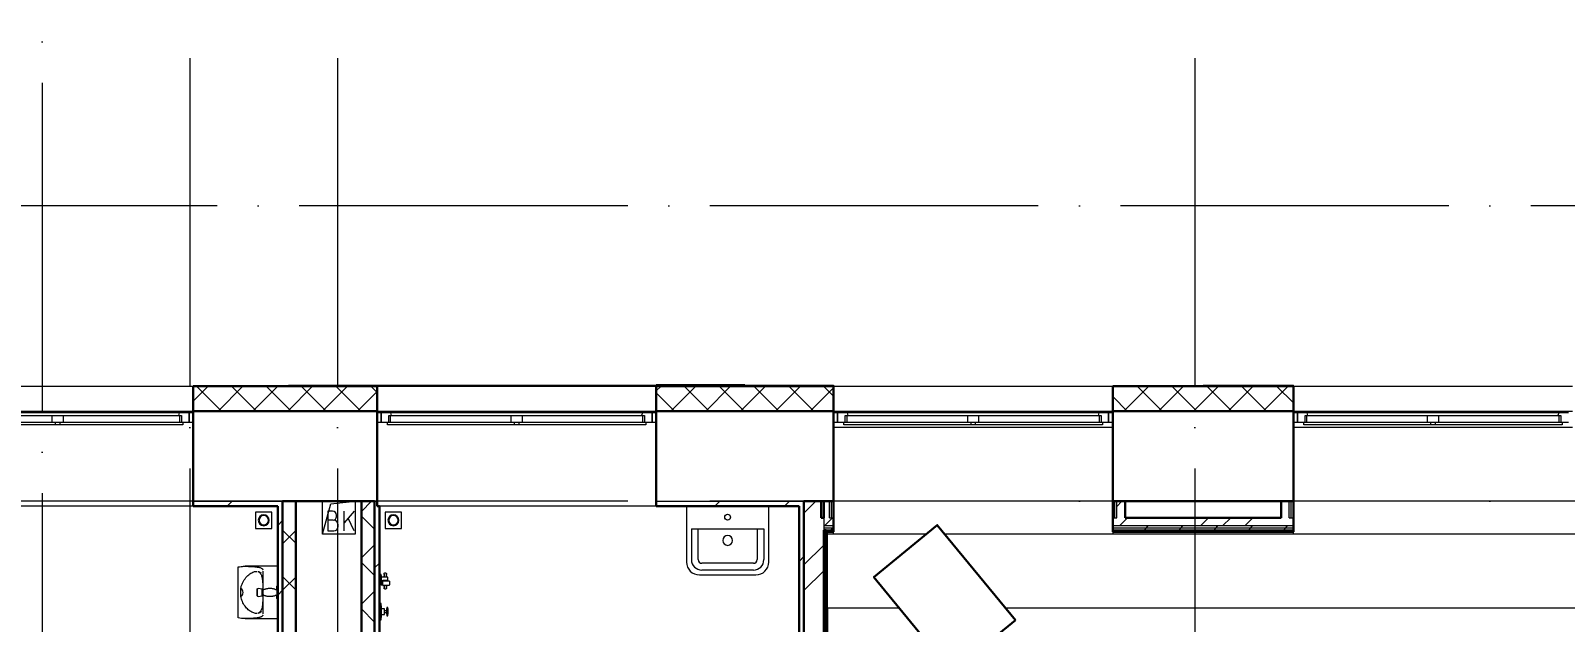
# Model space of a CAD drawing. Header units: millimetres. Extents: x -495897 to 1376592, y -28539 to 470976.
# Drawn here: x 148650 to 157996, y 355823 to 359426 of the extents above; entities that cross this region are included whole.
import ezdxf
from ezdxf.enums import TextEntityAlignment as Align

# ---------------------------------------------------------------- set-up
doc = ezdxf.new("R2010")
doc.units = ezdxf.units.MM
doc.set_wipeout_variables(frame=1)
doc.linetypes.add('ADSK_Линия сетки', pattern=[25, 20, -2.5, 0, -2.5])
for name, color, linetype, lineweight in [('_ Окна', 7, 'Continuous', 9), ('RC-Видеонаблюдение', 5, 'Continuous', 30), ('Обобщенные модели', 252, 'Continuous', 18), ('Ограждение', 252, 'Continuous', 9), ('Окна', 252, 'Continuous', 9), ('Оси', 252, 'Continuous', 9), ('Перекрытие', 252, 'Continuous', 18), ('Сантехника', 252, 'Continuous', 9), ('Стены внутренние', 7, 'Continuous', 18), ('Стены наружные', 7, 'Continuous', 18), ('Стены штриховка', 7, 'Continuous', 9)]:
    doc.layers.add(name, color=color, linetype=linetype, lineweight=lineweight)
doc.layers.add('RC-Позиционные_обозначения', color=7, linetype='Continuous')
doc.styles.add('RubezhCAD', font='', dxfattribs={"oblique": 10})
doc.styles.get("Standard").update_dxf_attribs({"font": ''})
doc.styles.get('RubezhCAD').set_extended_font_data('GOST type A')
doc.styles.get('Standard').set_extended_font_data('GOST type B')

# ---------------------------------------------------------------- blocks, each defined once
blk = doc.blocks.new('RC-UGO-CAM-01')
blk.add_attdef('PSTN', text='', height=2.5).set_placement((4.626, 3.284), align=Align.BOTTOM_LEFT)
at = {"color": 1}
blk.add_wipeout([(3.743, 0), (6.243, 2.499), (6.243, -2.499)], dxfattribs=at)
blk.add_line((6.243, 2.499), (6.243, -2.499), dxfattribs=at)
blk.add_wipeout([(-3.743, -2.499), (-3.741, 2.497), (3.743, 2.499), (3.743, -2.499)], dxfattribs=at)
for q in [(6.243, 2.499), (6.243, -2.499)]:
    blk.add_line((3.743, 0), q, dxfattribs=at)
blk.add_lwpolyline([(3.743, -2.499), (3.743, 2.499), (-3.743, 2.499), (-3.743, -2.499), (3.743, -2.499)], close=True, dxfattribs=at)
blk = doc.blocks.new('2 этаж')
at = {"color": 251, "lineweight": 18, "true_color": 0x636466}
for p, q in [((151183.5, -4039.3), (151183.5, -3839.3)), ((151183.5, -4039.3), (151233.7, -3854.4)), ((151245.8, -3899.7), (151215.8, -3899.7)), ((151215.8, -3899.7), (151215.8, -4019.7)), ((151233.7, -3854.4), (151383.5, -3839.3)), ((151269.1, -3933), (151269.1, -3923)), ((151375.8, -3899.7), (151315.8, -3971.2)), ((151315.8, -4019.7), (151315.8, -3899.7)), ((151383.5, -3839.3), (151383.5, -4039.3)), ((151249.1, -3953), (151215.8, -3953)), ((151279.1, -3993), (151279.1, -3983)), ((151375.8, -4019.7), (151339.8, -3942.6)), ((151383.5, -4039.3), (151183.5, -4039.3)), ((151215.8, -4019.7), (151252.5, -4019.7))]:
    blk.add_line(p, q, dxfattribs=at)
for centre, radius, start, end in [((151245.8, -3923), 23.3, 0, 90), ((151249.1, -3933), 20, 270, 0), ((151249.1, -3983), 30, 0, 90), ((151252.5, -3993), 26.7, 270, 0)]:
    blk.add_arc(centre, radius, start, end, dxfattribs=at)
at = {"layer": '_ Окна', "color": 251, "lineweight": 18, "true_color": 0x636466}
for p, q in [((150312, -3299.3), (150307.4, -3316.3)), ((150371.4, -3299.3), (150312, -3299.3)), ((150313.4, -3316.3), (150325.4, -3316.3)), ((150325.4, -3316.3), (150325.4, -3357.3)), ((150333.4, -3357.3), (150371.4, -3357.3)), ((150371.4, -3357.3), (150371.4, -3299.3)), ((151600.5, -3299.3), (151541, -3299.3)), ((151541, -3299.3), (151541, -3357.3)), ((151541, -3357.3), (151579, -3357.3)), ((151587, -3357.3), (151587, -3316.3)), ((151587, -3316.3), (151599, -3316.3)), ((151605, -3316.3), (151600.5, -3299.3)), ((153131.6, -3299.3), (153127, -3316.3)), ((153191, -3299.3), (153131.6, -3299.3)), ((153133, -3316.3), (153145, -3316.3)), ((153145, -3316.3), (153145, -3357.3)), ((153153, -3357.3), (153191, -3357.3)), ((153191, -3357.3), (153191, -3299.3)), ((154380.5, -3299.3), (154321, -3299.3)), ((154321, -3299.3), (154321, -3357.3)), ((154321, -3357.3), (154359, -3357.3)), ((154367, -3357.3), (154367, -3316.3)), ((154367, -3316.3), (154379, -3316.3)), ((154385, -3316.3), (154380.5, -3299.3)), ((155911.6, -3299.3), (155907, -3316.3)), ((155971, -3299.3), (155911.6, -3299.3)), ((155913, -3316.3), (155925, -3316.3)), ((155925, -3316.3), (155925, -3357.3)), ((155933, -3357.3), (155971, -3357.3)), ((155971, -3357.3), (155971, -3299.3)), ((157180.5, -3299.3), (157121, -3299.3)), ((157121, -3299.3), (157121, -3357.3)), ((157121, -3357.3), (157159, -3357.3)), ((157167, -3357.3), (157167, -3316.3)), ((157167, -3316.3), (157179, -3316.3)), ((157185, -3316.3), (157180.5, -3299.3)), ((158711.6, -3299.3), (158707, -3316.3)), ((158771, -3299.3), (158711.6, -3299.3)), ((158713, -3316.3), (158725, -3316.3)), ((158725, -3316.3), (158725, -3357.3)), ((158733, -3357.3), (158771, -3357.3))]:
    blk.add_line(p, q, dxfattribs=at)
at = {"layer": '_ Окна', "color": 251, "true_color": 0x636466}
for p, q in [((150396.4, -3299.3), (150371.4, -3299.3)), ((150371.4, -3299.3), (150371.4, -3357.3)), ((150371.4, -3357.3), (150396.4, -3357.3)), ((151541, -3299.3), (151516, -3299.3)), ((151516, -3357.3), (151541, -3357.3)), ((151541, -3357.3), (151541, -3299.3)), ((153216, -3299.3), (153191, -3299.3)), ((153191, -3299.3), (153191, -3357.3)), ((153191, -3357.3), (153216, -3357.3)), ((154321, -3299.3), (154296, -3299.3)), ((154296, -3357.3), (154321, -3357.3)), ((154321, -3357.3), (154321, -3299.3)), ((155996, -3299.3), (155971, -3299.3)), ((155971, -3299.3), (155971, -3357.3)), ((155971, -3357.3), (155996, -3357.3)), ((157121, -3299.3), (157096, -3299.3)), ((157096, -3357.3), (157121, -3357.3)), ((157121, -3357.3), (157121, -3299.3))]:
    blk.add_line(p, q, dxfattribs=at)
at = {"layer": 'Обобщенные модели', "color": 251, "true_color": 0x636466}
for p, q in [((153401, -3869.3), (153401, -4209.3)), ((153901, -4209.3), (153901, -3869.3)), ((153430.4, -4007.2), (153430.4, -4194.4)), ((153430.4, -4007.2), (153871.6, -4007.2)), ((153471.7, -4194.4), (153471.7, -4007.2)), ((153830.3, -4007.2), (153830.3, -4194.4)), ((153871.6, -4007.2), (153871.6, -4194.4)), ((153479, -4287.2), (153651.1, -4287.2)), ((153808, -4216.7), (153494, -4216.7)), ((153808, -4258), (153494, -4258)), ((153651.1, -4287.2), (153823, -4287.2))]:
    blk.add_line(p, q, dxfattribs=at)
blk.add_circle((153651, -3935.5), 17.5, dxfattribs=at)
for centre, radius, start, end in [((153651.4, -4077.4), 30, 0, 180), ((153651.4, -4077.4), 30, 180, 0), ((153494, -4194.4), 63.6, 180, 270), ((153494, -4194.4), 22.3, 180, 270), ((153808, -4194.4), 63.6, 270, 0), ((153808, -4194.4), 22.3, 270, 0), ((153479, -4209.3), 78, 180, 270), ((153823, -4209.3), 78, 270, 0)]:
    blk.add_arc(centre, radius, start, end, dxfattribs=at)
at = {"layer": 'Ограждение', "color": 251, "true_color": 0x636466}
for p, q in [((155996, -3389.3), (154296, -3389.3)), ((158796, -3389.3), (157096, -3389.3)), ((155996, -3839.3), (154296, -3839.3)), ((158796, -3839.3), (157096, -3839.3)), ((161861, -4039.3), (154256, -4039.3)), ((161861, -4039.3), (154256, -4039.3)), ((154296, -4039.3), (154296, -4024.3)), ((155996, -4039.3), (154296, -4039.3)), ((155996, -4024.3), (155996, -4039.3)), ((157096, -4039.3), (157096, -4024.3)), ((158796, -4039.3), (157096, -4039.3)), ((161861, -4489.3), (154256, -4489.3)), ((154261, -9574.3), (154261, -4489.3))]:
    blk.add_line(p, q, dxfattribs=at)
at = {"layer": 'Окна', "color": 251, "true_color": 0x636466}
for p, q in [((148809.4, -3357.3), (149556.4, -3357.3)), ((148829.4, -3316.3), (149536.4, -3316.3)), ((150312, -3299.3), (148830.9, -3299.3)), ((149536.4, -3316.3), (149606.4, -3316.3)), ((149536.4, -3316.3), (149536.4, -3357.3)), ((149556.4, -3357.3), (149586.4, -3357.3)), ((149556.4, -3357.3), (149556.4, -3374.3)), ((149586.4, -3357.3), (150333.4, -3357.3)), ((149586.4, -3374.3), (149586.4, -3357.3)), ((149606.4, -3316.3), (150313.4, -3316.3)), ((149606.4, -3357.3), (149606.4, -3316.3)), ((150313.4, -3316.3), (150313.4, -3357.3)), ((150333.4, -3357.3), (150333.4, -3374.3)), ((151579, -3357.3), (152351, -3357.3)), ((151579, -3374.3), (151579, -3357.3)), ((151599, -3316.3), (152331, -3316.3)), ((151599, -3357.3), (151599, -3316.3)), ((153131.6, -3299.3), (151600.5, -3299.3)), ((152331, -3316.3), (152401, -3316.3)), ((152331, -3316.3), (152331, -3357.3)), ((152351, -3357.3), (152381, -3357.3)), ((152351, -3357.3), (152351, -3374.3)), ((152381, -3357.3), (153153, -3357.3)), ((152381, -3374.3), (152381, -3357.3)), ((152401, -3316.3), (153133, -3316.3)), ((152401, -3357.3), (152401, -3316.3)), ((153133, -3316.3), (153133, -3357.3)), ((153153, -3357.3), (153153, -3374.3)), ((154359, -3357.3), (155131, -3357.3)), ((154359, -3374.3), (154359, -3357.3)), ((154379, -3316.3), (155111, -3316.3)), ((154379, -3357.3), (154379, -3316.3)), ((155911.6, -3299.3), (154380.5, -3299.3)), ((155111, -3316.3), (155181, -3316.3)), ((155111, -3316.3), (155111, -3357.3)), ((155131, -3357.3), (155161, -3357.3)), ((155131, -3357.3), (155131, -3374.3)), ((155161, -3357.3), (155933, -3357.3)), ((155161, -3374.3), (155161, -3357.3)), ((155181, -3316.3), (155913, -3316.3)), ((155181, -3357.3), (155181, -3316.3)), ((155913, -3316.3), (155913, -3357.3)), ((155933, -3357.3), (155933, -3374.3)), ((157159, -3357.3), (157931, -3357.3)), ((157159, -3374.3), (157159, -3357.3)), ((157179, -3316.3), (157911, -3316.3)), ((157179, -3357.3), (157179, -3316.3)), ((158711.6, -3299.3), (157180.5, -3299.3)), ((157911, -3316.3), (157981, -3316.3)), ((157911, -3316.3), (157911, -3357.3)), ((157931, -3357.3), (157961, -3357.3)), ((157931, -3357.3), (157931, -3374.3)), ((157961, -3357.3), (158733, -3357.3)), ((157961, -3374.3), (157961, -3357.3)), ((157981, -3316.3), (158713, -3316.3)), ((157981, -3357.3), (157981, -3316.3)), ((158713, -3316.3), (158713, -3357.3)), ((158733, -3357.3), (158733, -3374.3)), ((149556.4, -3374.3), (148809.4, -3374.3)), ((149586.4, -3374.3), (149556.4, -3374.3)), ((150333.4, -3374.3), (149586.4, -3374.3)), ((152351, -3374.3), (151579, -3374.3)), ((152381, -3374.3), (152351, -3374.3)), ((153153, -3374.3), (152381, -3374.3)), ((155131, -3374.3), (154359, -3374.3)), ((155161, -3374.3), (155131, -3374.3)), ((155933, -3374.3), (155161, -3374.3)), ((157931, -3374.3), (157159, -3374.3)), ((157961, -3374.3), (157931, -3374.3)), ((158733, -3374.3), (157961, -3374.3))]:
    blk.add_line(p, q, dxfattribs=at)
at = {"layer": 'Оси', "color": 251, "linetype": 'ADSK_Линия сетки', "ltscale": 100, "true_color": 0x636466}
for p, q in [((149476, 33711.4), (149476, -32265.4)), ((150376, -1139.3), (150376, -30995.4)), ((151276, -1139.3), (151276, -30995.4)), ((156496, -1139.3), (156496, -32265.4)), ((170543.3, -2039.3), (93565.9, -2039.3)), ((170543.3, -3839.3), (93565.9, -3839.3))]:
    blk.add_line(p, q, dxfattribs=at)
at = {"layer": 'Перекрытие', "color": 251, "ltscale": 100, "true_color": 0x636466}
for p, q in [((151183.5, -4039.3), (151183.5, -3839.3)), ((151383.5, -3839.3), (151383.5, -4039.3)), ((151383.5, -4039.3), (151183.5, -4039.3))]:
    blk.add_line(p, q, dxfattribs=at)
at = {"layer": 'Сантехника', "color": 251, "true_color": 0x636466}
for p, q in [((150776, -3904.3), (150776, -4004.3)), ((150876, -3904.3), (150776, -3904.3)), ((150876, -4004.3), (150876, -3904.3)), ((151666, -3904.3), (151566, -3904.3)), ((151566, -3904.3), (151566, -4004.3)), ((151666, -4004.3), (151666, -3904.3)), ((150776, -4004.3), (150876, -4004.3)), ((151566, -4004.3), (151666, -4004.3)), ((150671, -4549.8), (150671, -4238.7)), ((150911, -4234.8), (150713.9, -4234.8)), ((150820.8, -4284.3), (150820.8, -4385.6)), ((151541, -4285.3), (151531, -4285.3)), ((151541, -4285.9), (151541, -4285.3)), ((151541, -4290.3), (151541, -4285.3)), ((151541, -4290.3), (151541, -4324.7)), ((150685.8, -4394.3), (150685.8, -4370.7)), ((150816, -4374.3), (150792.3, -4370.1)), ((150816, -4394.3), (150816, -4374.3)), ((150821, -4384.3), (150816, -4384.3)), ((150820.6, -4370.4), (150820.6, -4385.6)), ((150821, -4379.3), (150821, -4394.3)), ((151531, -4337.3), (151541, -4337.3)), ((151580, -4301.3), (151541, -4301.3)), ((151541, -4321.3), (151580, -4321.3)), ((151541, -4324.7), (151548, -4324.7)), ((151541, -4349.7), (151541, -4324.7)), ((151548, -4349.7), (151541, -4349.7)), ((151548, -4324.7), (151551, -4324.7)), ((151548, -4324.7), (151548, -4349.7)), ((151551, -4349.7), (151548, -4349.7)), ((151551, -4321.3), (151551, -4324.7)), ((151581, -4321.3), (151551, -4321.3)), ((151591, -4324.7), (151551, -4324.7)), ((151551, -4325.4), (151551, -4325.7)), ((151551, -4348.7), (151551, -4325.7)), ((151551, -4348.7), (151551, -4325.7)), ((151551, -4348.7), (151551, -4349)), ((151551, -4349.7), (151551, -4351.3)), ((151551, -4349.7), (151591, -4349.7)), ((151551, -4351.3), (151558.5, -4351.3)), ((151558.5, -4351.3), (151558.5, -4348.7)), ((151573.5, -4348.7), (151573.5, -4351.3)), ((151573.5, -4351), (151573.5, -4351.9)), ((151573.5, -4351.3), (151581, -4351.3)), ((151581, -4320.3), (151581, -4302.3)), ((151581, -4325.7), (151581, -4321.3)), ((151581, -4351.3), (151581, -4348.7)), ((151591, -4324.8), (151591, -4324.7)), ((151591, -4325.7), (151591, -4324.7)), ((151591, -4325.7), (151591, -4348.7)), ((151591, -4349.7), (151591, -4348.7)), ((151591, -4349.7), (151591, -4349.6)), ((150685.8, -4417.8), (150685.8, -4394.3)), ((150792.3, -4418.4), (150816, -4414.3)), ((150816, -4414.3), (150816, -4394.3)), ((150816, -4404.3), (150821, -4404.3)), ((150820.6, -4402.9), (150820.6, -4418.1)), ((150820.8, -4402.9), (150820.8, -4504.3)), ((150821, -4394.3), (150821, -4409.3)), ((151541, -4461.3), (151531, -4461.3)), ((151541, -4461.8), (151541, -4461.3)), ((151541, -4476.3), (151541, -4461.3)), ((151541, -4476.3), (151541, -4546.3)), ((150713.9, -4553.7), (150911, -4553.7)), ((151531, -4561.3), (151541, -4561.3)), ((151561, -4493.8), (151541, -4493.8)), ((151541, -4528.8), (151561, -4528.8)), ((151541, -4561.3), (151541, -4546.3)), ((151541, -4561.3), (151541, -4560.7)), ((151561, -4528.8), (151561, -4493.8)), ((151576, -4506.3), (151561, -4506.3)), ((151561, -4516.3), (151576, -4516.3)), ((151581, -4486.3), (151576, -4486.3)), ((151576, -4486.3), (151576, -4491.3)), ((151576, -4486.3), (151576, -4488.8)), ((151576, -4527.3), (151576, -4491.3)), ((151576, -4527.3), (151576, -4536.3)), ((151576, -4535), (151576, -4536.3)), ((151576, -4536.3), (151581, -4536.3)), ((151581, -4488.8), (151581, -4486.3)), ((151581, -4491.3), (151581, -4486.3)), ((151581, -4491.3), (151581, -4527.3)), ((151581, -4536.3), (151581, -4527.3)), ((151581, -4536.3), (151581, -4535))]:
    blk.add_line(p, q, dxfattribs=at)
at = {"layer": 'Сантехника', "color": 251, "true_color": 0x636466, "flags": 128}
for points in [[(150812.4, -4277.4), (150807.2, -4274.6), (150801.8, -4272.1), (150796.3, -4269.7), (150792.3, -4268.2)], [(151558.5, -4282), (151558.5, -4281.7), (151558.5, -4281.4), (151558.6, -4281.1), (151558.6, -4280.8), (151558.7, -4280.5), (151558.7, -4280.2), (151558.8, -4279.9), (151558.9, -4279.6), (151559, -4279.3), (151559.1, -4279), (151559.2, -4278.8), (151559.4, -4278.5), (151559.5, -4278.2), (151559.7, -4278), (151559.8, -4277.7), (151560, -4277.5), (151560.2, -4277.2), (151560.4, -4277), (151560.6, -4276.8), (151560.8, -4276.6), (151561, -4276.4), (151561.2, -4276.2), (151561.5, -4276), (151561.7, -4275.8), (151562, -4275.7), (151562.2, -4275.5), (151562.5, -4275.3), (151562.7, -4275.2), (151563, -4275.1), (151563.3, -4275), (151563.6, -4274.9), (151563.9, -4274.8), (151564.1, -4274.7), (151564.4, -4274.6), (151564.7, -4274.6), (151565, -4274.5), (151565.3, -4274.5), (151565.6, -4274.5), (151565.9, -4274.5), (151566.2, -4274.5), (151566.5, -4274.5), (151566.8, -4274.5), (151567.1, -4274.5), (151567.4, -4274.6), (151567.7, -4274.7), (151568, -4274.7), (151568.3, -4274.8), (151568.6, -4274.9), (151568.9, -4275), (151569.1, -4275.1), (151569.4, -4275.3), (151569.7, -4275.4), (151569.9, -4275.6), (151570.2, -4275.7), (151570.4, -4275.9), (151570.7, -4276.1), (151570.9, -4276.3), (151571.1, -4276.5), (151571.3, -4276.7), (151571.5, -4276.9), (151571.7, -4277.1), (151571.9, -4277.4), (151572.1, -4277.6), (151572.3, -4277.8), (151572.4, -4278.1), (151572.6, -4278.4), (151572.7, -4278.6), (151572.8, -4278.9), (151573, -4279.2), (151573.1, -4279.5), (151573.2, -4279.7), (151573.3, -4280), (151573.3, -4280.3), (151573.4, -4280.6), (151573.4, -4280.9), (151573.5, -4281.2), (151573.5, -4281.5), (151573.5, -4281.8), (151573.5, -4282)], [(151558.5, -4282), (151558.5, -4282), (151558.5, -4282.1), (151558.5, -4282.3), (151558.5, -4282.6), (151558.5, -4283), (151558.5, -4283.4), (151558.5, -4283.9), (151558.5, -4284.5), (151558.5, -4285.2), (151558.5, -4285.9), (151558.5, -4286.7), (151558.5, -4287.6), (151558.5, -4288.6), (151558.5, -4289.6), (151558.5, -4290.7), (151558.5, -4291.9), (151558.5, -4293.1), (151558.5, -4294.4), (151558.5, -4295.7), (151558.5, -4296.6)], [(151558.5, -4285.7), (151558.5, -4285), (151558.5, -4284.4), (151558.5, -4283.9), (151558.5, -4283.4), (151558.5, -4283), (151558.5, -4282.7), (151558.5, -4282.4), (151558.5, -4282.2), (151558.5, -4282), (151558.5, -4282), (151558.5, -4282)], [(151558.5, -4300.8), (151558.5, -4299.4), (151558.5, -4298), (151558.5, -4296.7), (151558.5, -4295.5), (151558.5, -4294.2), (151558.5, -4293.1)], [(151558.5, -4300.1), (151558.5, -4298.8), (151558.5, -4297.5), (151558.5, -4296.6)], [(151573.5, -4296.6), (151573.5, -4295.2), (151573.5, -4293.9), (151573.5, -4292.6), (151573.5, -4291.4), (151573.5, -4290.3), (151573.5, -4289.2), (151573.5, -4288.2), (151573.5, -4287.3), (151573.5, -4286.4), (151573.5, -4285.6), (151573.5, -4284.9), (151573.5, -4284.3), (151573.5, -4283.7), (151573.5, -4283.2), (151573.5, -4282.8), (151573.5, -4282.5), (151573.5, -4282.2), (151573.5, -4282.1), (151573.5, -4282), (151573.5, -4282)], [(151573.5, -4282), (151573.5, -4282), (151573.5, -4282.1), (151573.5, -4282.3), (151573.5, -4282.5), (151573.5, -4282.8), (151573.5, -4283.2), (151573.5, -4283.6), (151573.5, -4284.1), (151573.5, -4284.7), (151573.5, -4285.3)], [(151573.5, -4293.6), (151573.5, -4294.8), (151573.5, -4296), (151573.5, -4297.3), (151573.5, -4298.6), (151573.5, -4300), (151573.5, -4301.3)], [(151573.5, -4296.6), (151573.5, -4298), (151573.5, -4299.3), (151573.5, -4300.6)], [(150786.5, -4375), (150786.5, -4374.8), (150786.5, -4374.6), (150786.5, -4374.4), (150786.5, -4374.2), (150786.6, -4374), (150786.6, -4373.8), (150786.7, -4373.6), (150786.7, -4373.4), (150786.8, -4373.2), (150786.9, -4373.1), (150786.9, -4372.9), (150787, -4372.7), (150787.1, -4372.5), (150787.2, -4372.3), (150787.3, -4372.2), (150787.5, -4372), (150787.6, -4371.9), (150787.7, -4371.7), (150787.8, -4371.6), (150788, -4371.4), (150788.1, -4371.3), (150788.3, -4371.1), (150788.4, -4371), (150788.6, -4370.9), (150788.8, -4370.8), (150788.9, -4370.7), (150789.1, -4370.6), (150789.3, -4370.5), (150789.5, -4370.4), (150789.7, -4370.3), (150789.8, -4370.3), (150790, -4370.2), (150790.2, -4370.2), (150790.4, -4370.1), (150790.6, -4370.1), (150790.8, -4370), (150791, -4370), (150791.2, -4370), (150791.4, -4370), (150791.6, -4370), (150791.8, -4370), (150792, -4370), (150792.2, -4370.1), (150792.3, -4370.1)], [(150786.5, -4394.3), (150786.5, -4393.5), (150786.5, -4392.7), (150786.5, -4391.9), (150786.5, -4391.2), (150786.5, -4390.4), (150786.5, -4389.7), (150786.5, -4388.9), (150786.5, -4388.2), (150786.5, -4387.5), (150786.5, -4386.8), (150786.5, -4386.1), (150786.5, -4385.4), (150786.5, -4384.7), (150786.5, -4384), (150786.5, -4383.4), (150786.5, -4382.8), (150786.5, -4382.1), (150786.5, -4381.6), (150786.5, -4381), (150786.5, -4380.4), (150786.5, -4379.9), (150786.5, -4379.4), (150786.5, -4378.9), (150786.5, -4378.5), (150786.5, -4378.1), (150786.5, -4377.7), (150786.5, -4377.3), (150786.5, -4376.9), (150786.5, -4376.6), (150786.5, -4376.3), (150786.5, -4376), (150786.5, -4375.8), (150786.5, -4375.6), (150786.5, -4375.4), (150786.5, -4375.3), (150786.5, -4375.2), (150786.5, -4375.1), (150786.5, -4375), (150786.5, -4375)], [(150786.5, -4375), (150786.5, -4375), (150786.5, -4375.1), (150786.5, -4375.1), (150786.5, -4375.2), (150786.5, -4375.4), (150786.5, -4375.6), (150786.5, -4375.8), (150786.5, -4376), (150786.5, -4376.2), (150786.5, -4376.5), (150786.5, -4376.8), (150786.5, -4377.2), (150786.5, -4377.5), (150786.5, -4377.9), (150786.5, -4378.4), (150786.5, -4378.8), (150786.5, -4379.3), (150786.5, -4379.8), (150786.5, -4380.3), (150786.5, -4380.8), (150786.5, -4381.4), (150786.5, -4382), (150786.5, -4382.6), (150786.5, -4383.2), (150786.5, -4383.9), (150786.5, -4384.5), (150786.5, -4385.2), (150786.5, -4385.9), (150786.5, -4386.6), (150786.5, -4387.3), (150786.5, -4388), (150786.5, -4388.7), (150786.5, -4389.5), (150786.5, -4390.2), (150786.5, -4391), (150786.5, -4391.7), (150786.5, -4392.5), (150786.5, -4393.3), (150786.5, -4394), (150786.5, -4394.3)], [(150821, -4379.3), (150824.2, -4377.6), (150827.5, -4376.1), (150830.8, -4374.7), (150834.2, -4373.5), (150837.6, -4372.4), (150841.1, -4371.4), (150844.6, -4370.6), (150848.1, -4369.9), (150851.7, -4369.4), (150855.3, -4369), (150858.8, -4368.7), (150862.4, -4368.6), (150866, -4368.6), (150869.6, -4368.8), (150873.2, -4369.1), (150876.8, -4369.6), (150880.3, -4370.2), (150883.9, -4370.9), (150887.4, -4371.8), (150890.8, -4372.8), (150894.2, -4374), (150897.6, -4375.3), (150900.9, -4376.7), (150904.1, -4378.3), (150906, -4379.3)], [(150906, -4359.3), (150906, -4359.1), (150906, -4358.9), (150906, -4358.7), (150906.1, -4358.5), (150906.1, -4358.3), (150906.1, -4358.1), (150906.2, -4357.9), (150906.3, -4357.7), (150906.3, -4357.5), (150906.4, -4357.3), (150906.5, -4357.1), (150906.6, -4356.9), (150906.7, -4356.8), (150906.8, -4356.6), (150906.9, -4356.4), (150907, -4356.3), (150907.1, -4356.1), (150907.2, -4356), (150907.4, -4355.8), (150907.5, -4355.7), (150907.7, -4355.5), (150907.8, -4355.4), (150908, -4355.3), (150908.1, -4355.2), (150908.3, -4355), (150908.5, -4354.9), (150908.6, -4354.8), (150908.8, -4354.8), (150909, -4354.7), (150909.2, -4354.6), (150909.4, -4354.5), (150909.6, -4354.5), (150909.8, -4354.4), (150910, -4354.4), (150910.2, -4354.3), (150910.4, -4354.3), (150910.6, -4354.3), (150910.8, -4354.3), (150911, -4354.3), (150911, -4354.3)], [(150906, -4378.1), (150906, -4376.9), (150906, -4375.7), (150906, -4374.5), (150906, -4373.4), (150906, -4372.2), (150906, -4371.2), (150906, -4370.1), (150906, -4369.1), (150906, -4368.2), (150906, -4367.3), (150906, -4366.4), (150906, -4365.6), (150906, -4364.8), (150906, -4364.1), (150906, -4363.4), (150906, -4362.7), (150906, -4362.2), (150906, -4361.6), (150906, -4361.2), (150906, -4360.7), (150906, -4360.3), (150906, -4360), (150906, -4359.8), (150906, -4359.6), (150906, -4359.4), (150906, -4359.3), (150906, -4359.3)], [(150906, -4359.3), (150906, -4359.3), (150906, -4359.4), (150906, -4359.5), (150906, -4359.7), (150906, -4360), (150906, -4360.3), (150906, -4360.6), (150906, -4361), (150906, -4361.5), (150906, -4362), (150906, -4362.6), (150906, -4363.2), (150906, -4363.9), (150906, -4364.6), (150906, -4365.4), (150906, -4366.2), (150906, -4367), (150906, -4367.9), (150906, -4368.9), (150906, -4369.9), (150906, -4370.9), (150906, -4372), (150906, -4373), (150906, -4374.2), (150906, -4375.3), (150906, -4376.5), (150906, -4377.8), (150906, -4379), (150906, -4380.3), (150906, -4381.6), (150906, -4382.9), (150906, -4384.2), (150906, -4385.6), (150906, -4386.9), (150906, -4388.3), (150906, -4389.7), (150906, -4391.1), (150906, -4392.5), (150906, -4393.9), (150906, -4394.3)], [(151558.5, -4351.9), (151558.5, -4353.3), (151558.5, -4354.6), (151558.5, -4355.9), (151558.5, -4357.1), (151558.5, -4358.2), (151558.5, -4359.3), (151558.5, -4360.3), (151558.5, -4361.2), (151558.5, -4362.1), (151558.5, -4362.9), (151558.5, -4363.6), (151558.5, -4364.2), (151558.5, -4364.8), (151558.5, -4365.3), (151558.5, -4365.7), (151558.5, -4366), (151558.5, -4366.3), (151558.5, -4366.4), (151558.5, -4366.5), (151558.5, -4366.5)], [(151558.5, -4366.5), (151558.5, -4366.5), (151558.5, -4366.4), (151558.5, -4366.2), (151558.5, -4366), (151558.5, -4365.7), (151558.5, -4365.3), (151558.5, -4364.9), (151558.5, -4364.4), (151558.5, -4363.8), (151558.5, -4363.2)], [(151573.5, -4366.5), (151573.5, -4366.8), (151573.5, -4367.1), (151573.5, -4367.4), (151573.4, -4367.7), (151573.4, -4368), (151573.3, -4368.3), (151573.2, -4368.6), (151573.1, -4368.9), (151573, -4369.2), (151572.9, -4369.5), (151572.8, -4369.7), (151572.7, -4370), (151572.5, -4370.3), (151572.4, -4370.5), (151572.2, -4370.8), (151572, -4371), (151571.8, -4371.3), (151571.6, -4371.5), (151571.4, -4371.7), (151571.2, -4371.9), (151571, -4372.1), (151570.8, -4372.3), (151570.5, -4372.5), (151570.3, -4372.7), (151570.1, -4372.9), (151569.8, -4373), (151569.5, -4373.2), (151569.3, -4373.3), (151569, -4373.4), (151568.7, -4373.5), (151568.4, -4373.6), (151568.2, -4373.7), (151567.9, -4373.8), (151567.6, -4373.9), (151567.3, -4373.9), (151567, -4374), (151566.7, -4374), (151566.4, -4374), (151566.1, -4374), (151565.8, -4374), (151565.5, -4374), (151565.2, -4374), (151564.9, -4374), (151564.6, -4373.9), (151564.3, -4373.8), (151564, -4373.8), (151563.7, -4373.7), (151563.4, -4373.6), (151563.2, -4373.5), (151562.9, -4373.4), (151562.6, -4373.2), (151562.3, -4373.1), (151562.1, -4372.9), (151561.8, -4372.8), (151561.6, -4372.6), (151561.4, -4372.4), (151561.1, -4372.2), (151560.9, -4372), (151560.7, -4371.8), (151560.5, -4371.6), (151560.3, -4371.4), (151560.1, -4371.2), (151559.9, -4370.9), (151559.7, -4370.7), (151559.6, -4370.4), (151559.4, -4370.1), (151559.3, -4369.9), (151559.2, -4369.6), (151559, -4369.3), (151558.9, -4369.1), (151558.8, -4368.8), (151558.8, -4368.5), (151558.7, -4368.2), (151558.6, -4367.9), (151558.6, -4367.6), (151558.5, -4367.3), (151558.5, -4367), (151558.5, -4366.7), (151558.5, -4366.5)], [(151573.5, -4366.5), (151573.5, -4366.5), (151573.5, -4366.4), (151573.5, -4366.2), (151573.5, -4365.9), (151573.5, -4365.5), (151573.5, -4365.1), (151573.5, -4364.6), (151573.5, -4364), (151573.5, -4363.3), (151573.5, -4362.6), (151573.5, -4361.8), (151573.5, -4360.9), (151573.5, -4359.9), (151573.5, -4358.9), (151573.5, -4357.8), (151573.5, -4356.6), (151573.5, -4355.4), (151573.5, -4354.1), (151573.5, -4352.8), (151573.5, -4351.9)], [(151573.5, -4363.5), (151573.5, -4364.1), (151573.5, -4364.6), (151573.5, -4365.1), (151573.5, -4365.5), (151573.5, -4365.8), (151573.5, -4366.1), (151573.5, -4366.3), (151573.5, -4366.5), (151573.5, -4366.5), (151573.5, -4366.5)], [(150786.5, -4394.3), (150786.5, -4395), (150786.5, -4395.8), (150786.5, -4396.6), (150786.5, -4397.3), (150786.5, -4398.1), (150786.5, -4398.8), (150786.5, -4399.6), (150786.5, -4400.3), (150786.5, -4401), (150786.5, -4401.7), (150786.5, -4402.5), (150786.5, -4403.1), (150786.5, -4403.8), (150786.5, -4404.5), (150786.5, -4405.1), (150786.5, -4405.7), (150786.5, -4406.4), (150786.5, -4406.9), (150786.5, -4407.5), (150786.5, -4408.1), (150786.5, -4408.6), (150786.5, -4409.1), (150786.5, -4409.6), (150786.5, -4410), (150786.5, -4410.5), (150786.5, -4410.9), (150786.5, -4411.2), (150786.5, -4411.6), (150786.5, -4411.9), (150786.5, -4412.2), (150786.5, -4412.5), (150786.5, -4412.7), (150786.5, -4412.9), (150786.5, -4413.1), (150786.5, -4413.2), (150786.5, -4413.3), (150786.5, -4413.4), (150786.5, -4413.5), (150786.5, -4413.5)], [(150786.5, -4413.5), (150786.5, -4413.5), (150786.5, -4413.4), (150786.5, -4413.4), (150786.5, -4413.3), (150786.5, -4413.1), (150786.5, -4413), (150786.5, -4412.8), (150786.5, -4412.5), (150786.5, -4412.3), (150786.5, -4412), (150786.5, -4411.7), (150786.5, -4411.3), (150786.5, -4411), (150786.5, -4410.6), (150786.5, -4410.1), (150786.5, -4409.7), (150786.5, -4409.2), (150786.5, -4408.7), (150786.5, -4408.2), (150786.5, -4407.7), (150786.5, -4407.1), (150786.5, -4406.5), (150786.5, -4405.9), (150786.5, -4405.3), (150786.5, -4404.7), (150786.5, -4404), (150786.5, -4403.3), (150786.5, -4402.6), (150786.5, -4401.9), (150786.5, -4401.2), (150786.5, -4400.5), (150786.5, -4399.8), (150786.5, -4399), (150786.5, -4398.3), (150786.5, -4397.5), (150786.5, -4396.8), (150786.5, -4396), (150786.5, -4395.2), (150786.5, -4394.5), (150786.5, -4394.3)], [(150792.3, -4418.4), (150792.1, -4418.5), (150791.9, -4418.5), (150791.7, -4418.5), (150791.5, -4418.5), (150791.3, -4418.5), (150791.1, -4418.5), (150790.9, -4418.5), (150790.7, -4418.5), (150790.5, -4418.4), (150790.3, -4418.4), (150790.2, -4418.3), (150790, -4418.3), (150789.8, -4418.2), (150789.6, -4418.1), (150789.4, -4418.1), (150789.2, -4418), (150789, -4417.9), (150788.9, -4417.8), (150788.7, -4417.7), (150788.5, -4417.6), (150788.4, -4417.4), (150788.2, -4417.3), (150788.1, -4417.2), (150787.9, -4417), (150787.8, -4416.9), (150787.7, -4416.7), (150787.5, -4416.6), (150787.4, -4416.4), (150787.3, -4416.3), (150787.2, -4416.1), (150787.1, -4415.9), (150787, -4415.7), (150786.9, -4415.6), (150786.8, -4415.4), (150786.8, -4415.2), (150786.7, -4415), (150786.6, -4414.8), (150786.6, -4414.6), (150786.5, -4414.4), (150786.5, -4414.2), (150786.5, -4414), (150786.5, -4413.8), (150786.5, -4413.6), (150786.5, -4413.5)], [(150906, -4409.3), (150902.8, -4410.9), (150899.5, -4412.4), (150896.2, -4413.8), (150892.8, -4415), (150889.4, -4416.1), (150885.9, -4417.1), (150882.4, -4417.9), (150878.9, -4418.6), (150875.3, -4419.1), (150871.8, -4419.5), (150868.2, -4419.8), (150864.6, -4419.9), (150861, -4419.9), (150857.4, -4419.7), (150853.8, -4419.4), (150850.2, -4418.9), (150846.7, -4418.3), (150843.1, -4417.6), (150839.7, -4416.7), (150836.2, -4415.7), (150832.8, -4414.5), (150829.4, -4413.2), (150826.1, -4411.8), (150822.9, -4410.2), (150821, -4409.3)], [(150906, -4394.3), (150906, -4395.7), (150906, -4397.1), (150906, -4398.4), (150906, -4399.8), (150906, -4401.2), (150906, -4402.6), (150906, -4403.9), (150906, -4405.3), (150906, -4406.6), (150906, -4407.9), (150906, -4409.2), (150906, -4410.4), (150906, -4411.6), (150906, -4412.8), (150906, -4414), (150906, -4415.2), (150906, -4416.3), (150906, -4417.3), (150906, -4418.4), (150906, -4419.4), (150906, -4420.3), (150906, -4421.2), (150906, -4422.1), (150906, -4422.9), (150906, -4423.7), (150906, -4424.4), (150906, -4425.1), (150906, -4425.8), (150906, -4426.3), (150906, -4426.9), (150906, -4427.4), (150906, -4427.8), (150906, -4428.2), (150906, -4428.5), (150906, -4428.7), (150906, -4429), (150906, -4429.1), (150906, -4429.2), (150906, -4429.3)], [(150906, -4429.3), (150906, -4429.2), (150906, -4429.1), (150906, -4429), (150906, -4428.8), (150906, -4428.6), (150906, -4428.3), (150906, -4427.9), (150906, -4427.5), (150906, -4427), (150906, -4426.5), (150906, -4425.9), (150906, -4425.3), (150906, -4424.6), (150906, -4423.9), (150906, -4423.1), (150906, -4422.3), (150906, -4421.5), (150906, -4420.6), (150906, -4419.6), (150906, -4418.6), (150906, -4417.6), (150906, -4416.6), (150906, -4415.5), (150906, -4414.3), (150906, -4413.2), (150906, -4412), (150906, -4410.7), (150906, -4409.5)], [(150911, -4434.3), (150910.8, -4434.2), (150910.6, -4434.2), (150910.4, -4434.2), (150910.2, -4434.2), (150910, -4434.2), (150909.8, -4434.1), (150909.6, -4434.1), (150909.4, -4434), (150909.2, -4433.9), (150909.1, -4433.9), (150908.9, -4433.8), (150908.7, -4433.7), (150908.5, -4433.6), (150908.4, -4433.5), (150908.2, -4433.4), (150908, -4433.3), (150907.9, -4433.1), (150907.7, -4433), (150907.6, -4432.9), (150907.4, -4432.7), (150907.3, -4432.6), (150907.2, -4432.4), (150907, -4432.3), (150906.9, -4432.1), (150906.8, -4432), (150906.7, -4431.8), (150906.6, -4431.6), (150906.5, -4431.4), (150906.4, -4431.2), (150906.3, -4431.1), (150906.3, -4430.9), (150906.2, -4430.7), (150906.2, -4430.5), (150906.1, -4430.3), (150906.1, -4430.1), (150906, -4429.9), (150906, -4429.7), (150906, -4429.5), (150906, -4429.3), (150906, -4429.3)], [(150792.3, -4520.3), (150797.9, -4518.2), (150803.4, -4515.7), (150808.7, -4513.1), (150813.8, -4510.3)]]:
    blk.add_lwpolyline(points, dxfattribs=at)
at = {"layer": 'Сантехника', "color": 251, "true_color": 0x636466}
for centre, radius, start, end in [((150826, -3954.3), 33.3, 0, 180), ((151616, -3954.3), 33.3, 0, 180), ((150826, -3954.3), 33.3, 180, 0), ((150826, -3954.3), 28.3, 0, 180), ((150826, -3954.3), 28.3, 180, 0), ((151616, -3954.3), 33.3, 180, 0), ((151616, -3954.3), 28.3, 0, 180), ((151616, -3954.3), 28.3, 180, 0), ((151616, -3954.3), 28.3, 36, 36.4968), ((151616, -3954.3), 28.3, 323.5032, 324), ((151580, -4302.3), 1, 0, 90), ((151580, -4320.3), 1, 270, 0)]:
    blk.add_arc(centre, radius, start, end, dxfattribs=at)
for major_axis, start_param, end_param in [((0, 25), 4.712389, 5.943447), ((0, -25), 0.339739, 1.570796)]:
    blk.add_ellipse((150678.7, -4394.3), major_axis=major_axis, ratio=0.859293, start_param=start_param, end_param=end_param, dxfattribs=at)
for points, knots in [([(150671, -4238.7), (150676.7, -4237.7), (150687.8, -4236), (150701.2, -4235.1), (150711.4, -4234.7), (150718.9, -4234.8), (150726.3, -4235), (150733.4, -4235.2), (150740.4, -4235.6), (150749.3, -4236), (150759.8, -4236.6), (150771.3, -4237.5), (150782.3, -4238.6), (150792.3, -4240), (150801.3, -4241.9), (150808.6, -4244.2), (150813.4, -4246.8), (150815.9, -4249), (150817.2, -4250.3), (150818, -4251.4), (150818.8, -4252.5), (150819.4, -4253.7), (150819.8, -4254.7), (150820.1, -4255.6), (150820.2, -4256.1), (150820.3, -4256.4), (150820.3, -4256.5)], [-1, -1, -1, -1, -0.9416667, -0.8833333, -0.8541667, -0.825, -0.7958333, -0.7666667, -0.7375, -0.7083333, -0.65, -0.5916667, -0.5333333, -0.4666667, -0.4, -0.3333333, -0.2666667, -0.2333333, -0.2166667, -0.2, -0.1833333, -0.1666667, -0.15, -0.1416667, -0.1375, -0.1333333, -0.1333333, -0.1333333, -0.1333333]), ([(150685.8, -4370.7), (150687, -4364.2), (150690.2, -4351.7), (150697.5, -4334), (150706.6, -4317.9), (150720.9, -4298.9), (150741.1, -4280.3), (150765.5, -4267.5), (150779.7, -4265.8), (150786, -4266.6)], [0, 0, 0, 0, 0.0526316, 0.1052632, 0.1578947, 0.2105263, 0.3157895, 0.4210526, 0.5263158, 0.5263158, 0.5263158, 0.5263158]), ([(150794.7, -4269.2), (150797.4, -4270.4), (150804.1, -4275.1), (150812.2, -4287.8), (150817.6, -4309.7), (150819.6, -4332.9), (150820.4, -4353.8), (150820.5, -4364.7), (150820.6, -4370.4)], [0.5789474, 0.5789474, 0.5789474, 0.5789474, 0.6315789, 0.7236842, 0.8157895, 0.9078947, 0.9539474, 1, 1, 1, 1]), ([(150821, -4265), (150821, -4265.1), (150821, -4265.4), (150821, -4266), (150821, -4267.1), (150821, -4268.7), (150820.9, -4270.9), (150820.9, -4274), (150820.9, -4278.3), (150820.8, -4282.2), (150820.8, -4284.3)], [-0.06666667, -0.06666667, -0.06666667, -0.06666667, -0.06458333, -0.0625, -0.05833333, -0.05, -0.04166667, -0.03333333, -0.01666667, 0, 0, 0, 0]), ([(150785.9, -4521.9), (150782.8, -4522.3), (150772.8, -4522.3), (150754.4, -4516.1), (150731.8, -4500.5), (150711.4, -4478.6), (150697.5, -4455.4), (150689.6, -4434.4), (150686.9, -4423.5), (150685.8, -4417.8)], [0.4736842, 0.4736842, 0.4736842, 0.4736842, 0.5263158, 0.6315789, 0.7236842, 0.8157895, 0.9078947, 0.9539474, 1, 1, 1, 1]), ([(150820.6, -4418.1), (150820.5, -4424.6), (150820.3, -4437), (150819.6, -4454.7), (150818.2, -4470.8), (150815.3, -4489.8), (150808.9, -4508.3), (150800.1, -4516.8), (150794.7, -4519.3)], [0, 0, 0, 0, 0.0526316, 0.1052632, 0.1578947, 0.2105263, 0.3157895, 0.4210526, 0.4210526, 0.4210526, 0.4210526]), ([(150820.3, -4532), (150820.3, -4532), (150820.3, -4532.2), (150820.1, -4532.7), (150819.9, -4533.6), (150819.5, -4534.5), (150819.1, -4535.4), (150818.6, -4536.3), (150817.9, -4537.2), (150817.2, -4538.2), (150815.9, -4539.5), (150813.4, -4541.7), (150808.6, -4544.3), (150801.3, -4546.6), (150792.3, -4548.5), (150781.8, -4549.9), (150769.7, -4551.2), (150756.3, -4552.1), (150741.5, -4552.9), (150728, -4553.5), (150716.8, -4553.7), (150705.3, -4553.7), (150690.2, -4552.8), (150677.5, -4551), (150671, -4549.8)], [-0.8666667, -0.8666667, -0.8666667, -0.8666667, -0.865625, -0.8625, -0.85, -0.8375, -0.825, -0.8125, -0.8, -0.7833333, -0.7666667, -0.7333333, -0.6666667, -0.6, -0.5333333, -0.4666667, -0.4, -0.3333333, -0.2666667, -0.2, -0.1666667, -0.1333333, -0.0666667, 0, 0, 0, 0]), ([(150820.8, -4504.3), (150820.8, -4507.3), (150820.9, -4511.6), (150820.9, -4516.5), (150821, -4519.8), (150821, -4522), (150821, -4523.2), (150821, -4523.5), (150821, -4523.6)], [-1, -1, -1, -1, -0.975, -0.9625, -0.95, -0.9375, -0.934375, -0.9328125, -0.9328125, -0.9328125, -0.9328125])]:
    blk.add_open_spline(points, degree=3, knots=knots, dxfattribs=at)
at = {"layer": 'Стены внутренние', "color": 251, "true_color": 0x636466}
for p, q in [((148783, -3137.3), (150396.4, -3137.3)), ((151516, -3137.3), (153216, -3137.3)), ((154296, -3137.3), (155996, -3137.3)), ((157096, -3137.3), (158796, -3137.3)), ((148783, -3289.3), (150396.4, -3289.3)), ((151516, -3289.3), (153216, -3289.3)), ((154296, -3289.3), (155996, -3289.3)), ((157096, -3289.3), (158796, -3289.3)), ((150396.4, -3839.3), (150941, -3839.3)), ((151501, -3839.3), (151516, -3839.3)), ((153216, -3839.3), (154116, -3839.3))]:
    blk.add_line(p, q, dxfattribs=at)
at = {"layer": 'Стены внутренние', "color": 251, "lineweight": 30, "true_color": 0x636466}
for p, q in [((151516, -3137.3), (150396.4, -3137.3)), ((150396.4, -3137.3), (150396.4, -3289.3)), ((151516, -3289.3), (151516, -3137.3)), ((154296, -3137.3), (153216, -3137.3)), ((153216, -3137.3), (153216, -3289.3)), ((154296, -3289.3), (154296, -3137.3)), ((157096, -3137.3), (155996, -3137.3)), ((155996, -3137.3), (155996, -3289.3)), ((157096, -3289.3), (157096, -3137.3)), ((151516, -3289.3), (150396.4, -3289.3)), ((150396.4, -3289.3), (150396.4, -3839.3)), ((150396.4, -3289.3), (151516, -3289.3)), ((151516, -3839.3), (151516, -3289.3)), ((154296, -3289.3), (153216, -3289.3)), ((153216, -3289.3), (153216, -3839.3)), ((153216, -3289.3), (154296, -3289.3)), ((154296, -3839.3), (154296, -3289.3)), ((157096, -3289.3), (155996, -3289.3)), ((155996, -3289.3), (155996, -3839.3)), ((155996, -3289.3), (157096, -3289.3)), ((157096, -3839.3), (157096, -3289.3)), ((151021, -3839.3), (151421, -3839.3)), ((156071, -3839.3), (157021, -3839.3))]:
    blk.add_line(p, q, dxfattribs=at)
at = {"layer": 'Стены внутренние', "color": 251, "linetype": 'Continuous', "lineweight": 9, "true_color": 0x636466}
for p, q in [((150396.4, -3228.3), (150485.5, -3139.3)), ((150569, -3289.3), (150419, -3139.3)), ((150547.6, -3289.3), (150697.6, -3139.3)), ((150781.1, -3289.3), (150631.1, -3139.3)), ((150759.7, -3289.3), (150909.7, -3139.3)), ((150993.2, -3289.3), (150843.2, -3139.3)), ((150971.9, -3289.3), (151121.9, -3139.3)), ((151205.4, -3289.3), (151055.4, -3139.3)), ((151184, -3289.3), (151334, -3139.3)), ((151417.5, -3289.3), (151267.5, -3139.3)), ((151394.5, -3137.3), (151393.4, -3139.3)), ((151396.1, -3289.3), (151514, -3171.4)), ((151514, -3173.6), (151479.6, -3139.3)), ((153216, -3174.7), (153218, -3174.7)), ((153218, -3164.4), (153243.2, -3139.3)), ((153237.3, -3139.3), (153236.2, -3137.3)), ((153305.3, -3289.3), (153455.3, -3139.3)), ((153538.8, -3289.3), (153388.8, -3139.3)), ((153517.4, -3289.3), (153667.4, -3139.3)), ((153751, -3289.3), (153601, -3139.3)), ((153706.3, -3138.7), (153705.5, -3137.3)), ((153729.6, -3289.3), (153879.6, -3139.3)), ((153963.1, -3289.3), (153813.1, -3139.3)), ((153941.7, -3289.3), (154091.7, -3139.3)), ((154175.2, -3289.3), (154025.2, -3139.3)), ((154153.8, -3289.3), (154294, -3149.1)), ((154210.1, -3137.3), (154209, -3139.3)), ((154294, -3195.9), (154237.4, -3139.3)), ((154293.2, -3139.3), (154292, -3137.3)), ((154296, -3144.1), (154294, -3140.7)), ((155998, -3142.1), (156000.9, -3139.3)), ((156063, -3289.3), (156213, -3139.3)), ((156296.5, -3289.3), (156146.5, -3139.3)), ((156275.2, -3289.3), (156425.2, -3139.3)), ((156508.7, -3289.3), (156358.7, -3139.3)), ((156487.3, -3289.3), (156637.3, -3139.3)), ((156720.8, -3289.3), (156570.8, -3139.3)), ((156699.4, -3289.3), (156849.4, -3139.3)), ((156932.9, -3289.3), (156782.9, -3139.3)), ((156911.5, -3289.3), (157061.5, -3139.3)), ((157096, -3240.2), (156995.1, -3139.3)), ((157025.8, -3137.3), (157024.6, -3139.3)), ((151516, -3205.8), (151514, -3202.4)), ((153326.7, -3289.3), (153218, -3180.6)), ((156084.4, -3289.3), (155998, -3202.9))]:
    blk.add_line(p, q, dxfattribs=at)
at = {"layer": 'Стены наружные', "color": 251, "true_color": 0x636466}
for p, q in [((150976, -3132.3), (153216, -3132.3)), ((150976, -3137.3), (150976, -3132.3)), ((151516, -3137.3), (151516, -3132.3)), ((153756, -3132.3), (154296, -3132.3)), ((154296, -3132.3), (154296, -3137.3)), ((156546, -3132.3), (157096, -3132.3)), ((156546, -3137.3), (156546, -3132.3)), ((157096, -3137.3), (157096, -3132.3)), ((150396.4, -3869.3), (148746.4, -3869.3)), ((150941, -3839.3), (150396.4, -3839.3)), ((153216, -3869.3), (151531, -3869.3))]:
    blk.add_line(p, q, dxfattribs=at)
at = {"layer": 'Стены наружные', "color": 251, "lineweight": 30, "true_color": 0x636466}
for p, q in [((153756, -3132.3), (153216, -3132.3)), ((153216, -3132.3), (153216, -3137.3)), ((153756, -3137.3), (153756, -3132.3)), ((150396.4, -3839.3), (150396.4, -3869.3)), ((150396.4, -3869.3), (150911, -3869.3)), ((150911, -3869.3), (150911, -7864.3)), ((151021, -3839.3), (150941, -3839.3)), ((150941, -7894.3), (150941, -3839.3)), ((151021, -7894.3), (151021, -3839.3)), ((151421, -3839.3), (151421, -7894.3)), ((151501, -3839.3), (151421, -3839.3)), ((151501, -7894.3), (151501, -3839.3)), ((151516, -3869.3), (151516, -3839.3)), ((151531, -3869.3), (151516, -3869.3)), ((151531, -7864.3), (151531, -3869.3)), ((153216, -3839.3), (153216, -3869.3)), ((153216, -3869.3), (154086, -3869.3)), ((154086, -3869.3), (154086, -10084.3)), ((154116, -3839.3), (154116, -10114.3)), ((154296, -3839.3), (154116, -3839.3)), ((154221, -3839.3), (154221, -3939.3)), ((154236, -3939.3), (154236, -3839.3)), ((154296, -4014.3), (154296, -3839.3)), ((155996, -3839.3), (155996, -4014.3)), ((156071, -3839.3), (155996, -3839.3)), ((156071, -3939.3), (156071, -3839.3)), ((157021, -3839.3), (157021, -3939.3)), ((157096, -3839.3), (157021, -3839.3)), ((157096, -4014.3), (157096, -3839.3)), ((154221, -3939.3), (154236, -3939.3)), ((154236, -10234.3), (154236, -4014.3)), ((154251, -4014.3), (154236, -4014.3)), ((154236, -4014.3), (154236, -9574.3)), ((154236, -4014.3), (154251, -4014.3)), ((154296, -4024.3), (154296, -4014.3)), ((155996, -4014.3), (155996, -4024.3)), ((157021, -3939.3), (156071, -3939.3)), ((157096, -4024.3), (157096, -4014.3)), ((154251, -4019.3), (154256, -4019.3)), ((154251, -9574.3), (154251, -4019.3)), ((154256, -9574.3), (154256, -4024.3)), ((154256, -4024.3), (154296, -4024.3)), ((155996, -4024.3), (157096, -4024.3))]:
    blk.add_line(p, q, dxfattribs=at)
at = {"layer": 'Стены наружные', "color": 251, "linetype": 'Continuous', "lineweight": 9, "true_color": 0x636466}
for p, q in [((153236.2, -3137.3), (153236, -3136.9)), ((153705.5, -3137.3), (153702.6, -3132.3)), ((150604, -3869.3), (150634, -3839.3)), ((151421, -3900.8), (151482.5, -3839.3)), ((153573.8, -3869.3), (153603.8, -3839.3)), ((153998.1, -3869.3), (154028.1, -3839.3)), ((154116, -3911.7), (154188.4, -3839.3)), ((156021, -3870.1), (156051.8, -3839.3)), ((150911, -3986.5), (150941, -3956.5)), ((151021, -4094.8), (150941, -4014.8)), ((150941, -4097.9), (151021, -4017.9)), ((151501, -4009.2), (151421, -3929.2)), ((154240.3, -3989.3), (154290.3, -3939.3)), ((154272.4, -4019.3), (154277.4, -4014.3)), ((154277.4, -4014.3), (154289.9, -4001.8)), ((154289.9, -4001.8), (154296, -3995.6)), ((155996, -3992.7), (155999.4, -3989.3)), ((156036.8, -3989.3), (156086.8, -3939.3)), ((156186.5, -4014.3), (156199, -4001.8)), ((156199, -4001.8), (156211.5, -3989.3)), ((156393.7, -4019.3), (156398.7, -4014.3)), ((156398.7, -4014.3), (156411.2, -4001.8)), ((156411.2, -4001.8), (156423.7, -3989.3)), ((156530.2, -3989.3), (156580.2, -3939.3)), ((156610.8, -4014.3), (156623.3, -4001.8)), ((156623.3, -4001.8), (156635.8, -3989.3)), ((156665.2, -3989.3), (156715.2, -3939.3)), ((156800.1, -3989.3), (156850.1, -3939.3)), ((156817.9, -4019.3), (156822.9, -4014.3)), ((156822.9, -4014.3), (156835.4, -4001.8)), ((156835.4, -4001.8), (156847.9, -3989.3)), ((157035.1, -4014.3), (157047.6, -4001.8)), ((157047.6, -4001.8), (157060.1, -3989.3)), ((151421, -4183.6), (151501, -4103.6)), ((154116, -4226), (154236, -4106)), ((154236, -4055.6), (154251, -4040.6)), ((154251, -4040.6), (154256, -4035.6)), ((154251, -4111.3), (154256, -4106.3)), ((154267.4, -4024.3), (154272.4, -4019.3)), ((156035.1, -4024.3), (156040.1, -4019.3)), ((156105.8, -4024.3), (156110.8, -4019.3)), ((156176.5, -4024.3), (156181.5, -4019.3)), ((156247.3, -4024.3), (156252.3, -4019.3)), ((156318, -4024.3), (156323, -4019.3)), ((156388.7, -4024.3), (156393.7, -4019.3)), ((156459.4, -4024.3), (156464.4, -4019.3)), ((156530.1, -4024.3), (156535.1, -4019.3)), ((156600.8, -4024.3), (156605.8, -4019.3)), ((156671.5, -4024.3), (156676.5, -4019.3)), ((156742.2, -4024.3), (156747.2, -4019.3)), ((156812.9, -4024.3), (156817.9, -4019.3)), ((156883.7, -4024.3), (156888.7, -4019.3)), ((156954.4, -4024.3), (156959.4, -4019.3)), ((157025.1, -4024.3), (157030.1, -4019.3)), ((157095.8, -4024.3), (157096, -4024)), ((154086, -4205.6), (154116, -4175.6)), ((154251, -4182), (154256, -4177)), ((151021, -4377.7), (150941, -4297.7)), ((151501, -4292), (151421, -4212)), ((151501, -4245), (151531, -4215)), ((154116, -4383.1), (154236, -4263.1)), ((154251, -4252.7), (154256, -4247.7)), ((150911, -4410.8), (150941, -4380.8)), ((150941, -4380.8), (151021, -4300.8)), ((151421, -4466.4), (151501, -4386.4)), ((154251, -4323.5), (154256, -4318.5)), ((154251, -4394.2), (154256, -4389.2)), ((154236, -4479.9), (154251, -4464.9)), ((154251, -4464.9), (154256, -4459.9)), ((151501, -4574.8), (151421, -4494.8)), ((154251, -4535.6), (154256, -4530.6))]:
    blk.add_line(p, q, dxfattribs=at)
at = {"layer": 'Стены штриховка', "color": 251, "true_color": 0x636466}
for p, q in [((151514, -3139.3), (150398.4, -3139.3)), ((150398.4, -3139.3), (150398.4, -3213.3)), ((151514, -3213.3), (151514, -3139.3)), ((154294, -3139.3), (153218, -3139.3)), ((153218, -3139.3), (153218, -3213.3)), ((154294, -3213.3), (154294, -3139.3)), ((157094, -3139.3), (155998, -3139.3)), ((155998, -3139.3), (155998, -3213.3)), ((157094, -3213.3), (157094, -3139.3)), ((150396.4, -3213.3), (150398.4, -3213.3)), ((151514, -3213.3), (151516, -3213.3)), ((153216, -3213.3), (153218, -3213.3)), ((154294, -3213.3), (154296, -3213.3)), ((155996, -3213.3), (155998, -3213.3)), ((157094, -3213.3), (157096, -3213.3)), ((154271, -3939.3), (154271, -3839.3)), ((154283.5, -3939.3), (154283.5, -3839.3)), ((156008.5, -3939.3), (156008.5, -3839.3)), ((156021, -3939.3), (156021, -3839.3)), ((157071, -3939.3), (157071, -3839.3)), ((157083.5, -3939.3), (157083.5, -3839.3)), ((154236, -3939.3), (154236, -4014.3)), ((154296, -3989.3), (154236, -3989.3)), ((154296, -4001.8), (154236, -4001.8)), ((154296, -4014.3), (154251, -4014.3)), ((154251, -4014.3), (154296, -4014.3)), ((154271, -3939.3), (154296, -3939.3)), ((155996, -3939.3), (156021, -3939.3)), ((157096, -3989.3), (155996, -3989.3)), ((157096, -4001.8), (155996, -4001.8)), ((157096, -4014.3), (155996, -4014.3)), ((155996, -4014.3), (157096, -4014.3)), ((157071, -3939.3), (157096, -3939.3)), ((154256, -4019.3), (154296, -4019.3)), ((155996, -4019.3), (157096, -4019.3))]:
    blk.add_line(p, q, dxfattribs=at)

msp = doc.modelspace()

# ---------------------------------------------------------------- block references
msp.add_blockref('2 этаж', (-756.474, 360398.765))

# ---------------------------------------------------------------- next in the draw order: block references
at = {"layer": 'RC-Видеонаблюдение'}
ref = msp.add_blockref('RC-UGO-CAM-01', (154215.839, 355967.167), dxfattribs=dict(at, xscale=-100, yscale=100, zscale=100, rotation=129.4038893411708))
ref.add_attrib('PSTN', 'ВК1.43', (154941.411, 355513.398), dxfattribs={"layer": 'RC-Позиционные_обозначения', "height": 250, "style": 'RubezhCAD', "oblique": 10})

doc.saveas('drawing.dxf')
